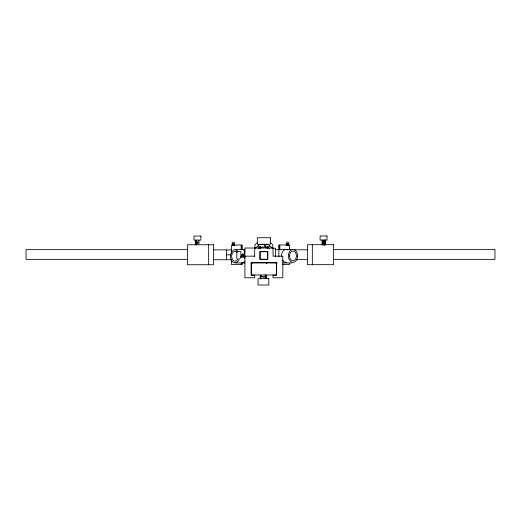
<?xml version="1.0" encoding="UTF-8"?>
<svg xmlns="http://www.w3.org/2000/svg" width="521" height="521" viewBox="0 0 521 521"><rect width="100%" height="100%" fill="white"/><g stroke="black" fill="none" stroke-linecap="round" stroke-linejoin="round"><path stroke-width="0.78" d="M278.709 249.448L278.709 244.987M279.725 249.396L279.725 244.994M242.135 255.173L242.213 254.587M243.046 255.173L243.118 254.587M243.952 255.173L244.03 254.587M242.057 255.746L241.679 257.289L241.451 256.547M243.274 256.547L243.502 257.289L243.88 255.746M241.073 256.273L240.845 257.244M244.714 256.273L244.408 257.289L244.18 256.547M241.679 255.238L241.835 254.567M242.591 255.238L242.74 254.567M243.502 255.238L243.652 254.567M241.529 255.896L241.301 256.469M242.441 255.896L242.213 256.469M243.346 255.896L242.591 257.289L242.363 256.547M244.258 255.896L243.802 256.28M288.133 245.104L287.078 244.733M324.974 242.311L322.362 241.405M238.24 258.266L237.127 260.246A4.891 3.458 -90 0 1 231.63 256.873L231.65 255.596A4.891 3.458 -90 0 1 237.218 252.483M255.277 248.322L258.663 245.28M196.065 242.219L196.606 242.597M265.606 276.775L264.766 276.182M285.86 245.124L289.122 245.124M324.857 240.565L323.938 240.038M324.857 241.477L322.362 240.494M324.857 243.3L322.362 242.311M324.857 244.206L322.479 243.3M196.749 241.308L196 241.386L196.606 241.692M196.749 243.131L196 243.203L196.606 243.509M261.275 276.658L259.992 277.25L261.054 276.775M261.588 276.54L260.298 277.133L260.813 277.016M288.452 243.815L288.054 243.906M325.749 240.038L324.778 240.266M195.57 242.597L195.206 242.747L196.222 243.053M232.574 245.651L233.258 245.534M266.387 263.359L266.96 263.118L266.583 262.884M286.876 243.874L288.133 243.997L287.716 243.815M287.898 244.46L287.078 243.997M286.876 244.616L288.146 244.707L287.078 244.369M325.221 242.011L325.794 241.783L321.874 241.099M325.221 244.74L325.794 244.512L321.874 243.828M195.955 240.702L195.206 240.93L196.222 241.236M195.955 241.614L195.206 241.842L196.222 242.141M195.955 243.431L195.206 243.659L196.606 244.421M195.955 244.342L195.206 244.57L196.749 244.948M265.788 276.299L266.96 275.948L265.371 275.472M265.788 277.726L266.96 277.367L264.538 276.775M198.683 240.324L199.126 240.246M198.683 241.236L199.126 241.158M198.683 242.141L199.126 242.07M198.683 243.053L199.126 242.975M198.683 243.965L199.126 243.887M234.124 243.932L233.727 243.997M234.124 244.303L233.727 244.362M234.124 244.675L233.727 244.733M234.124 245.039L233.727 245.104M234.124 245.411L233.727 245.469M288.054 244.642L288.465 244.518L286.876 244.245M324.778 241.177L325.794 240.871L321.874 240.188M324.778 242.994L325.794 242.688L321.874 242.011M324.778 243.906L325.794 243.6L321.874 242.916M260.813 275.589L261.509 275.472M260.813 278.435L261.509 278.318M287.839 244.303L288.465 244.154L287.97 244.03M287.839 245.046L288.465 244.89L287.97 244.766M233.258 244.056L232.535 244.212L233.161 244.362M233.258 244.427L232.535 244.577L232.946 244.701M233.258 244.792L232.535 244.948L233.161 245.104M233.258 245.163L232.535 245.319L232.946 245.437M233.089 244.981C229.247 245.567 238.364 245.306 233.512 244.968M286.159 242.18L288.953 242.18M232.047 242.239L234.841 242.239M286.159 243.815L288.953 243.815M232.047 243.874L234.841 243.874M258.976 244.629L268.719 244.629M232.516 245.02L241.275 245.02L241.275 249.513M288.484 244.955L279.725 244.955L279.725 249.852M232.516 245.352L234.502 245.352M258.169 246.218L258.937 246.218M268.823 246.218L269.585 246.218M258.976 247.071L268.719 247.071M272.704 248.289L275.602 248.289L275.602 256.866M235.655 249.435L244.877 249.435M275.687 249.429L291.923 249.429M187.56 249.65L26.05 249.65L26.05 259.432L187.56 259.432M333.44 249.592L494.95 249.592L494.95 259.373L333.44 259.373M213.558 249.852L226.602 249.852L226.602 259.738M294.398 249.793L307.442 249.793M226.602 249.956L231.676 249.956M226.602 254.795L230.946 254.847M244.922 256.169L254.704 256.169M213.558 259.738L231.676 259.738M296.703 259.679L307.442 259.679M235.655 262.968L244.877 262.968M251.063 262.968L252.626 262.968M275.733 262.962L277.296 262.962M282.708 262.962L291.923 262.962M282.734 264.525L289.507 264.525L289.507 263.216M241.275 262.871L241.275 264.531L231.493 264.583L231.493 259.438M197.329 242.298L197.915 242.369M197.329 243.203L197.915 243.281M263.633 276.658L261.848 276.423M324.563 245.117L321.874 244.74M287.97 245.137L286.876 244.981M232.946 243.965L232.548 243.874M197.257 241.842L197.934 241.991M197.257 242.747L197.934 242.903M263.743 277.367L260.096 276.065M196.606 240.78L195.251 240.096M264.766 277.608L265.671 277.967L265.371 278.318L266.889 278.676M265.182 274.873L265.671 275.114M322.362 244.134L325 244.968M269.038 245.28L272.424 248.322M245.091 256.547L245.17 256.925M242.819 253.369L242.89 253.812M242.291 245.046L242.291 249.507M242.291 262.864L242.291 264.525M312.333 244.701L312.333 264.675M289.507 244.955L289.507 249.852M278.865 249.429L278.865 256.599M272.835 248.817L272.835 245.248A10.374 9.658 0 0 0 270.165 242.415M267.924 246.713L267.924 248.471M267.11 246.505L267.11 248.191M265.697 244.629L265.697 246.257L264.46 246.257L264.479 244.629M260.585 246.505L260.585 248.191M259.771 246.713L259.771 248.471M254.86 248.107L254.86 245.248A10.374 9.658 0 0 1 257.53 242.415M254.704 248.022L254.704 256.391M251.448 262.258L251.448 262.695M244.675 251.48L244.675 253.799M244.675 256.599L244.675 258.377M241.275 245.02L241.275 249.911M241.275 263.274L241.275 264.583M240.845 258.494L240.845 251.597L236.808 251.597L236.808 258.494M231.493 245.02L231.493 253.532M208.667 244.759L208.667 264.733M243.672 250.243A6.519 4.611 -90 0 1 244.727 251.07M244.857 261.412A6.519 4.611 -90 0 1 242.669 262.766M239.36 258.696A6.519 4.611 -90 0 1 233.017 262.154A6.519 4.611 -90 0 1 231.135 252.913A6.519 4.611 -90 0 1 237.804 251.07M286.765 262.33A6.519 4.611 90 0 1 282.473 259.946M281.522 256.853A6.519 4.611 90 0 1 287.768 249.813M289.52 255.329A4.891 3.458 90 0 1 289.5 256.606M258.234 248.426A7.952 7.398 0 0 1 259.438 247.508M268.256 247.508A7.952 7.398 0 0 1 269.461 248.426M260.585 247.911A3.263 0.365 0 0 1 261.542 247.657M266.153 247.657A3.263 0.365 0 0 1 267.11 247.911M289.578 255.16L289.559 256.436A4.891 3.458 90 0 0 295.055 259.81C296.892 257.68 296.905 254.235 295.153 252.053A4.891 3.458 90 0 0 289.578 255.16M297.582 256.612L297.289 258.266A6.519 4.611 90 0 1 289.656 260.376A6.519 4.611 90 0 1 291.532 249.696A6.519 4.611 90 0 1 297.582 256.612M326.999 236L320.096 236L320.096 240.038L326.999 240.038L326.999 236M200.904 236.059L194.001 236.059L194.001 240.096L200.904 240.096L200.904 236.059M270.399 237.739L257.354 237.739L257.354 244.264L270.399 244.264L270.399 237.739M213.558 244.759L187.469 244.759L187.469 264.733L213.558 264.733L213.558 244.759M333.531 244.701L307.442 244.701L307.442 264.675L333.531 264.675L333.531 244.701M273.05 248.022L244.922 248.022L244.922 277.778L254.704 277.778L254.704 275.166L251.122 275.166L251.122 262.695L276.638 262.695L276.638 275.166L273.05 275.166L273.05 277.778L282.831 277.778L282.831 256.169L273.05 256.169L273.05 248.022M267.833 251.526L259.927 251.526L259.927 259.432L267.833 259.432L267.833 251.526M267.625 251.728L260.129 251.728L260.129 259.23L267.625 259.23L267.625 251.728M276.475 262.897L251.369 262.897L251.369 274.964L276.475 274.964L276.475 262.897M268.843 278.676L258.038 278.676L258.038 285L268.843 285L268.843 278.676"/></g></svg>
